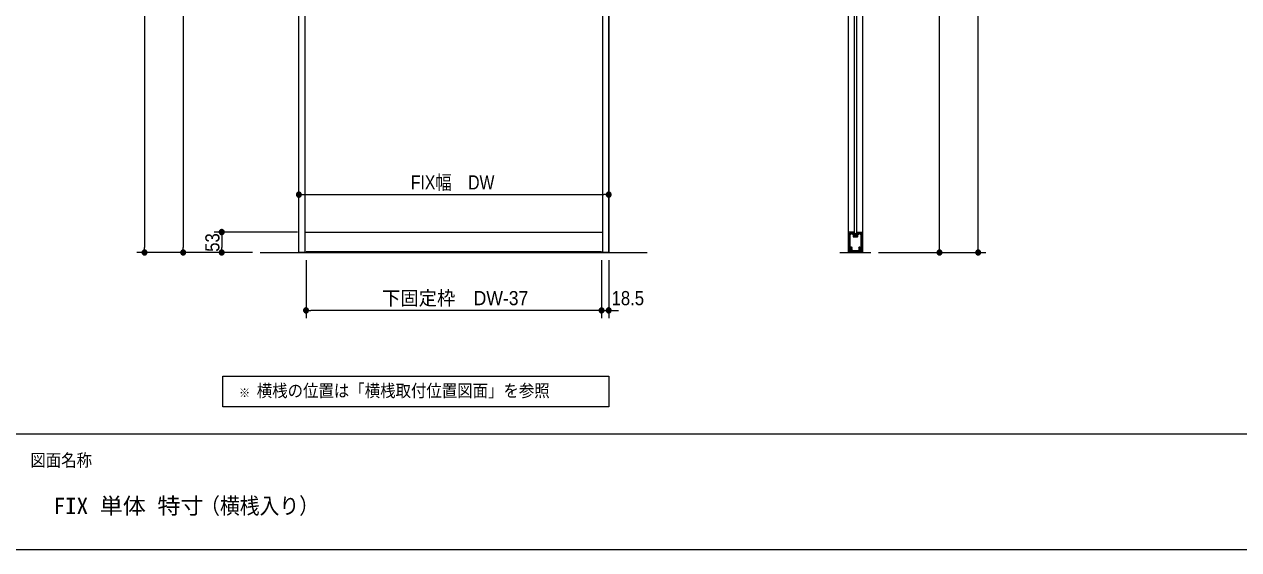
# Model space of a CAD drawing. Units: millimetres, scale not verified. Extents: x -6062 to 6062, y -3045 to 3045.
# Drawn here: x -3918 to -771, y -2770 to -1409 of the extents above; entities that cross this region are included whole.
import ezdxf
from ezdxf.enums import TextEntityAlignment as Align

# ---------------------------------------------------------------- set-up
doc = ezdxf.new("R2010")
doc.units = ezdxf.units.MM
doc.header["$LTSCALE"] = 20
for name, pattern in [('CHAIN1', [8, 5, -1, 1, -1]), ('DASHED1', [1.8, 1.2, -0.6]), ('DOUBLE_CHAIN1', [8.8, 5, -1, 0.6, -0.6, 0.6, -1])]:
    doc.linetypes.add(name, pattern=pattern)
for name, color, linetype, lineweight in [('0-0_3一般', 7, 'Continuous', 9), ('0-1_2寸法-3', 7, 'Continuous', 9), ('0-2_2寸法-1', 7, 'Continuous', 9), ('0-3_0', 7, 'Continuous', 9), ('0-4_2寸法-2', 7, 'Continuous', 9), ('0-5_1図面枠', 7, 'Continuous', 9)]:
    doc.layers.add(name, color=color, linetype=linetype, lineweight=lineweight)
doc.styles.add('ＭＳ ゴシック', font='')
doc.styles.add('ＭＳ Ｐゴシック', font='')
doc.styles.get('ＭＳ ゴシック').set_extended_font_data('MS Gothic')
doc.styles.get('ＭＳ Ｐゴシック').set_extended_font_data('MS PGothic')

# ---------------------------------------------------------------- blocks, each defined once
blk = doc.blocks.new('グループ')
at = {"layer": '0-0_3一般', "linetype": 'DOUBLE_CHAIN1'}
for p, q in [((421.9, -39029.4), (423.3, -39036)), ((516.7, -39029.4), (515.3, -39036)), ((394.3, -39138), (394.3, -39144)), ((400.3, -39144), (394.3, -39144)), ((409.5, -39037), (410.7, -39034.5)), ((410.1, -39031.9), (410.7, -39034.5)), ((420.4, -39042.1), (423.3, -39036)), ((518.2, -39042.1), (515.3, -39036)), ((528.4, -39031.9), (527.9, -39034.5)), ((529, -39037), (527.9, -39034.5)), ((538.3, -39144), (544.3, -39144)), ((544.3, -39138), (544.3, -39144))]:
    blk.add_line(p, q, dxfattribs=at)
at = {"layer": '0-0_3一般', "linetype": 'CHAIN1'}
blk.add_line((469.3, -39000), (469.3, -39150.4), dxfattribs=at)
at = {"layer": '0-0_3一般'}
for p, q in [((394.3, -39138), (394.3, -39082.7)), ((394.9, -39080.1), (409.5, -39037)), ((406.3, -39144), (400.3, -39144)), ((420.4, -39042.1), (406.3, -39084)), ((406.3, -39127.2), (406.3, -39084)), ((406.3, -39144), (465.5, -39132.4)), ((411, -39131.1), (465.5, -39120.4)), ((527.5, -39131.1), (473, -39120.4)), ((532.3, -39144), (473, -39132.4)), ((532.3, -39084), (518.2, -39042.1)), ((529, -39037), (543.7, -39080.1)), ((532.3, -39127.2), (532.3, -39084)), ((538.3, -39144), (532.3, -39144)), ((544.3, -39082.7), (544.3, -39138))]:
    blk.add_line(p, q, dxfattribs=at)
for points in [[(410.1, -39031.9), (400.5, -38986.5), (412.3, -38984), (421.9, -39029.4)], [(516.7, -39029.4), (526.3, -38984), (538, -38986.5), (528.4, -39031.9)]]:
    blk.add_lwpolyline(points, dxfattribs=at)
for centre, radius, start, end in [((402.3, -39033.5), 20, 353.33323, 11.94418), ((536.2, -39033.5), 20, 168.05582, 186.66677), ((400.3, -39082.7), 6, 167.36114, 180), ((400.3, -39138), 6, 180, 225), ((400.3, -39082.7), 6, 154.72228, 167.36114), ((400.3, -39138), 6, 225, 270), ((410.3, -39127.2), 4, 180, 230.3825), ((410.3, -39127.2), 4, 230.3825, 280.76501), ((402.3, -39033.5), 8, 334.72228, 353.33323), ((402.3, -39033.5), 8, 353.33323, 11.94418), ((402.3, -39033.5), 20, 334.72228, 353.33323), ((469.3, -39140), 20, 95.3825, 100.76501), ((469.3, -39152), 20, 95.3825, 100.76501), ((469.3, -39140), 20, 90, 95.3825), ((469.3, -39152), 20, 90, 95.3825), ((469.3, -39140), 20, 84.6175, 90), ((469.3, -39152), 20, 84.6175, 90), ((469.3, -39140), 20, 79.23499, 84.6175), ((469.3, -39152), 20, 79.23499, 84.6175), ((536.2, -39033.5), 20, 186.66677, 205.27772), ((528.3, -39127.2), 4, 259.23499, 309.6175), ((536.2, -39033.5), 8, 168.05582, 186.66677), ((536.2, -39033.5), 8, 186.66677, 205.27772), ((528.3, -39127.2), 4, 309.6175, 0), ((538.3, -39138), 6, 270, 315), ((538.3, -39138), 6, 315, 0), ((538.3, -39082.7), 6, 12.63886, 25.27772), ((538.3, -39082.7), 6, 0, 12.63886)]:
    blk.add_arc(centre, radius, start, end, dxfattribs=at)
blk = doc.blocks.new('グループ-2')
at = {"layer": '0-0_3一般'}
for p, q in [((-341.2, 7000), (1258.8, 7000)), ((-330.7, -40000), (1269.3, -40000))]:
    blk.add_line(p, q, dxfattribs=at)
blk = doc.blocks.new('グループ-5')
at = {"layer": '0-0_3一般'}
for p, q in [((109.3, 6840), (829.3, 6840)), ((109.3, -40000), (109.3, 6840)), ((829.3, 6840), (829.3, -40000)), ((829.3, -40000), (109.3, -40000))]:
    blk.add_line(p, q, dxfattribs=at)
blk = doc.blocks.new('グループ-6')
at = {"layer": '0-0_3一般', "linetype": 'DOUBLE_CHAIN1'}
for p, q in [((135.3, -38940), (129.3, -38940)), ((129.3, -38946), (129.3, -38940)), ((803.3, -38940), (809.3, -38940)), ((809.3, -38946), (809.3, -38940))]:
    blk.add_line(p, q, dxfattribs=at)
at = {"layer": '0-0_3一般'}
for p, q in [((129.3, -38946), (129.3, -39990)), ((385.3, -38940), (135.3, -38940)), ((175.3, -39005), (175.3, -39764)), ((180.3, -39000), (180.4, -39000)), ((355.3, -39000), (324.1, -39000)), ((360.3, -38994), (360.5, -38994)), ((360.3, -39005), (360.3, -39190)), ((384.3, -38950), (385.3, -38950)), ((384.3, -39166), (384.3, -38950)), ((389.3, -38940), (389.5, -38940)), ((389.3, -38946), (389.3, -38944)), ((549.3, -38946), (549.3, -38944)), ((553.3, -38940), (803.3, -38940)), ((554.3, -38950), (553.3, -38950)), ((554.3, -38950), (554.3, -39166)), ((578.3, -39005), (578.3, -39190)), ((614.4, -39000), (583.3, -39000)), ((758.1, -39000), (758.3, -39000)), ((763.3, -39764), (763.3, -39005)), ((809.3, -39990), (809.3, -38946)), ((568.3, -39200), (370.3, -39200)), ((544.3, -39176), (394.3, -39176)), ((169.3, -40000), (139.3, -40000)), ((175.3, -39816), (175.3, -39994)), ((184.1, -39770), (181.3, -39770)), ((184.1, -39810), (181.3, -39810)), ((240.3, -39955), (240.3, -39860.7)), ((280.3, -39914), (280.3, -39854.6)), ((369.3, -39920), (286.3, -39920)), ((369.3, -39920), (369.3, -39916)), ((564.3, -39910), (375.3, -39910)), ((469.3, -39954), (475.3, -39960)), ((693.3, -39960), (475.3, -39960)), ((569.3, -39920), (569.3, -39915)), ((652.3, -39920), (569.3, -39920)), ((658.3, -39914), (658.3, -39854.6)), ((698.3, -39955), (698.3, -39860.7)), ((757.3, -39770), (754.5, -39770)), ((754.5, -39810), (757.3, -39810)), ((763.3, -39994), (763.3, -39816)), ((799.3, -40000), (769.3, -40000))]:
    blk.add_line(p, q, dxfattribs=at)
blk.add_lwpolyline([(469.3, -39954), (463.3, -39960), (245.3, -39960)], dxfattribs=at)
for centre, radius, start, end in [((135.3, -38946), 6, 135, 180), ((135.3, -38946), 6, 90, 135), ((180.3, -39005), 5, 135, 180), ((180.3, -39005), 5, 90, 135), ((180.4, -39005), 5, 46.99104, 90), ((180.4, -39005), 5, 3.98208, 46.99104), ((252.3, -39000), 67, 183.98208, 201.88695), ((252.3, -39000), 67, 201.88695, 219.79182), ((252.3, -39000), 35, 124.57097, 180), ((252.3, -39000), 35, 180, 200.85806), ((252.3, -39000), 35, 200.85806, 221.71611), ((214.2, -39033.9), 16, 5.85806, 41.71611), ((252.3, -39000), 35, 69.14194, 124.57097), ((252.3, -39000), 35, 13.71292, 69.14194), ((290.3, -39033.9), 16, 138.28389, 174.14194), ((252.3, -39000), 35, 318.28389, 13.71292), ((252.3, -39000), 67, 318.28389, 337.15091), ((252.3, -39000), 67, 337.15091, 356.01792), ((324.1, -39005), 5, 133.00896, 176.01792), ((324.1, -39005), 5, 90, 133.00896), ((355.3, -39005), 5, 45, 90), ((355.3, -39005), 5, 0, 45), ((385.3, -38944), 4, 45, 90), ((385.3, -38946), 4, 270, 315), ((385.3, -38944), 4, 0, 45), ((385.3, -38946), 4, 315, 0), ((553.3, -38944), 4, 135, 180), ((553.3, -38946), 4, 180, 225), ((553.3, -38944), 4, 90, 135), ((553.3, -38946), 4, 225, 270), ((583.3, -39005), 5, 135, 180), ((583.3, -39005), 5, 90, 135), ((614.4, -39005), 5, 46.99104, 90), ((614.4, -39005), 5, 3.98208, 46.99104), ((686.3, -39000), 67, 183.98208, 201.88695), ((686.3, -39000), 67, 201.88695, 219.79182), ((686.3, -39000), 35, 124.57097, 180), ((686.3, -39000), 35, 180, 200.85806), ((686.3, -39000), 35, 200.85806, 221.71611), ((648.2, -39033.9), 16, 5.85806, 41.71611), ((686.3, -39000), 35, 69.14194, 124.57097), ((686.3, -39000), 35, 13.71292, 69.14194), ((724.3, -39033.9), 16, 138.28389, 174.14194), ((686.3, -39000), 35, 318.28389, 13.71292), ((686.3, -39000), 67, 318.28389, 337.15091), ((686.3, -39000), 67, 337.15091, 356.01792), ((758.1, -39005), 5, 133.00896, 176.01792), ((758.1, -39005), 5, 90, 133.00896), ((758.3, -39005), 5, 45, 90), ((758.3, -39005), 5, 0, 45), ((803.3, -38946), 6, 45, 90), ((803.3, -38946), 6, 0, 45), ((252.3, -39000), 67, 219.79182, 220.75396), ((252.3, -39000), 67, 219.79182, 220.75396), ((252.3, -39000), 67, 220.75396, 221.71611), ((252.3, -39000), 67, 220.75396, 221.71611), ((214.2, -39033.9), 16, 221.71611, 275.85806), ((214.2, -39033.9), 16, 275.85806, 330), ((214.2, -39033.9), 16, 330, 5.85806), ((290.3, -39033.9), 16, 174.14194, 210), ((290.3, -39033.9), 16, 210, 264.14194), ((290.3, -39033.9), 16, 264.14194, 318.28389), ((370.3, -39190), 10, 180, 225), ((370.3, -39190), 10, 225, 270), ((394.3, -39166), 10, 180, 225), ((394.3, -39166), 10, 225, 270), ((544.3, -39166), 10, 270, 315), ((544.3, -39166), 10, 315, 0), ((568.3, -39190), 10, 270, 315), ((568.3, -39190), 10, 315, 0), ((686.3, -39000), 67, 219.79182, 220.75396), ((686.3, -39000), 67, 219.79182, 220.75396), ((686.3, -39000), 67, 220.75396, 221.71611), ((686.3, -39000), 67, 220.75396, 221.71611), ((648.2, -39033.9), 16, 221.71611, 275.85806), ((648.2, -39033.9), 16, 275.85806, 330), ((648.2, -39033.9), 16, 330, 5.85806), ((724.3, -39033.9), 16, 174.14194, 210), ((724.3, -39033.9), 16, 210, 264.14194), ((724.3, -39033.9), 16, 264.14194, 318.28389), ((139.3, -39990), 10, 180, 225), ((139.3, -39990), 10, 225, 270), ((169.3, -39994), 6, 270, 315), ((169.3, -39994), 6, 315, 0), ((181.3, -39764), 6, 180, 225), ((181.3, -39816), 6, 135, 180), ((181.3, -39764), 6, 225, 270), ((181.3, -39816), 6, 90, 135), ((184.1, -39764), 6, 270, 304.56759), ((184.1, -39816), 6, 55.43241, 90), ((184.1, -39764), 6, 304.56759, 339.13518), ((184.1, -39816), 6, 20.86482, 55.43241), ((252.3, -39790), 67, 103.70953, 159.13518), ((252.3, -39790), 67, 200.86482, 228.29494), ((252.3, -39790), 67, 228.29494, 255.72505), ((252.3, -39790), 35, 114.14194, 180), ((252.3, -39790), 35, 180, 245.85806), ((234.3, -39860.7), 6, 37.86252, 75.72505), ((252.3, -39790), 67, 48.28389, 103.70953), ((252.3, -39790), 35, 48.28389, 114.14194), ((252.3, -39790), 35, 245.85806, 311.71611), ((234.3, -39860.7), 6, 0, 37.86252), ((245.3, -39955), 5, 180, 225), ((245.3, -39955), 5, 225, 270), ((286.2, -39751.9), 16, 228.28389, 264.14194), ((286.2, -39828.1), 16, 95.85806, 131.71611), ((286.3, -39854.6), 6, 148.8795, 180), ((286.3, -39914), 6, 180, 225), ((286.3, -39854.6), 6, 117.75899, 148.8795), ((286.3, -39914), 6, 225, 270), ((252.3, -39790), 67, 297.75899, 304.73755), ((286.2, -39751.9), 16, 264.14194, 300), ((286.2, -39828.1), 16, 60, 95.85806), ((252.3, -39790), 67, 304.73755, 311.71611), ((286.2, -39751.9), 16, 300, 354.14194), ((286.2, -39828.1), 16, 5.85806, 60), ((286.2, -39751.9), 16, 354.14194, 48.28389), ((286.2, -39828.1), 16, 311.71611, 5.85806), ((375.3, -39916), 6, 135, 180), ((375.3, -39916), 6, 90, 135), ((564.3, -39915), 5, 45, 90), ((564.3, -39915), 5, 0, 45), ((652.3, -39751.9), 16, 131.71611, 185.85806), ((652.3, -39828.1), 16, 174.14194, 228.28389), ((652.3, -39751.9), 16, 185.85806, 240), ((652.3, -39828.1), 16, 120, 174.14194), ((686.3, -39790), 67, 76.29047, 131.71611), ((686.3, -39790), 67, 228.28389, 235.26245), ((652.3, -39751.9), 16, 240, 275.85806), ((652.3, -39828.1), 16, 84.14194, 120), ((686.3, -39790), 67, 235.26245, 242.24101), ((652.3, -39914), 6, 270, 315), ((652.3, -39751.9), 16, 275.85806, 311.71611), ((652.3, -39828.1), 16, 48.28389, 84.14194), ((652.3, -39854.6), 6, 31.1205, 62.24101), ((652.3, -39914), 6, 315, 0), ((652.3, -39854.6), 6, 0, 31.1205), ((686.3, -39790), 35, 65.85806, 131.71611), ((686.3, -39790), 35, 228.28389, 294.14194), ((693.3, -39955), 5, 270, 315), ((693.3, -39955), 5, 315, 0), ((704.3, -39860.7), 6, 142.13748, 180), ((704.3, -39860.7), 6, 104.27495, 142.13748), ((686.3, -39790), 35, 0, 65.85806), ((686.3, -39790), 35, 294.14194, 0), ((686.3, -39790), 67, 20.86482, 76.29047), ((686.3, -39790), 67, 284.27495, 311.70506), ((686.3, -39790), 67, 311.70506, 339.13518), ((754.5, -39764), 6, 200.86482, 235.43241), ((754.5, -39816), 6, 124.56759, 159.13518), ((754.5, -39764), 6, 235.43241, 270), ((754.5, -39816), 6, 90, 124.56759), ((757.3, -39764), 6, 270, 315), ((757.3, -39816), 6, 45, 90), ((757.3, -39764), 6, 315, 0), ((757.3, -39816), 6, 0, 45), ((769.3, -39994), 6, 180, 225), ((769.3, -39994), 6, 225, 270), ((799.3, -39990), 10, 270, 315), ((799.3, -39990), 10, 315, 0)]:
    blk.add_arc(centre, radius, start, end, dxfattribs=at)
blk = doc.blocks.new('グループ-8')
at = {"layer": '0-0_3一般'}
for p, q in [((189.3, -40000), (189.3, -39964)), ((749.3, -40000), (189.3, -40000)), ((749.3, -39900), (749.3, -40000))]:
    blk.add_line(p, q, dxfattribs=at)
at = {"layer": '0-0_3一般', "linetype": 'CHAIN1'}
blk.add_line((469.3, -39949.7), (469.3, -40029.7), dxfattribs=at)
at = {"layer": '0-0_3一般'}
blk.add_lwpolyline([(749.3, -39900), (709.3, -39900), (709.3, -39964), (189.3, -39964)], dxfattribs=at)
blk = doc.blocks.new('グループ-9')
at = {"layer": '0-0_3一般'}
for p, q in [((419.3, 5960), (519.3, 5960)), ((419.3, -39120), (419.3, 5960)), ((519.3, 5960), (519.3, -39120)), ((519.3, -39120), (419.3, -39120))]:
    blk.add_line(p, q, dxfattribs=at)
blk = doc.blocks.new('グループ-11')
at = {"layer": '0-0_3一般'}
for name in ['グループ-2', 'グループ-5', 'グループ-9', 'グループ-6', 'グループ', 'グループ-8']:
    blk.add_blockref(name, (0, 0), dxfattribs=at)
blk = doc.blocks.new('_Dot')
at = {"layer": '0-3_0'}
for p, q in [((-10, 0), (-20, 0)), ((9.78, 2), (-9.78, 2)), ((7.99, 6), (-7.99, 6)), ((9.16, -3.98), (-9.16, -3.98)), ((6, -7.98), (-6, -7.98))]:
    blk.add_line(p, q, dxfattribs=at)
for points in [[(10, 0), (9.92, 1.25), (9.69, 2.49), (9.3, 3.68), (8.76, 4.82), (8.09, 5.88), (7.29, 6.85), (6.37, 7.71), (5.36, 8.44), (4.26, 9.05), (3.09, 9.51), (1.87, 9.82), (0.63, 9.98), (-0.63, 9.98), (-1.87, 9.82), (-3.09, 9.51), (-4.26, 9.05), (-5.36, 8.44), (-6.37, 7.71), (-7.29, 6.85), (-8.09, 5.88), (-8.76, 4.82), (-9.3, 3.68), (-9.69, 2.49), (-9.92, 1.25), (-10, 0), (0, 0)], [(-10, 0), (-9.92, -1.25), (-9.69, -2.49), (-9.3, -3.68), (-8.76, -4.82), (-8.09, -5.88), (-7.29, -6.85), (-6.37, -7.71), (-5.36, -8.44), (-4.26, -9.05), (-3.09, -9.51), (-1.87, -9.82), (-0.63, -9.98), (0.63, -9.98), (1.87, -9.82), (3.09, -9.51), (4.26, -9.05), (5.36, -8.44), (6.37, -7.71), (7.29, -6.85), (8.09, -5.88), (8.76, -4.82), (9.3, -3.68), (9.69, -2.49), (9.92, -1.25), (10, 0), (0, 0)]]:
    blk.add_lwpolyline(points, close=True, dxfattribs=at)
blk = doc.blocks.new('グループ-28')
at = {"layer": '0-0_3一般', "linetype": 'DASHED1'}
for p, q in [((-28010, -39970), (-28010, -40000)), ((-12690, -39970), (-28010, -39970)), ((-28010, -40000), (-12690, -40000)), ((-12690, -40000), (-12690, -39970))]:
    blk.add_line(p, q, dxfattribs=at)
blk = doc.blocks.new('グループ-29')
at = {"layer": '0-0_3一般'}
for p, q in [((-28040, 6280), (-28040, 7000)), ((-28040, 7000), (-12680, 7000)), ((-12680, 7000), (-12680, 6280)), ((-12680, 6280), (-28040, 6280))]:
    blk.add_line(p, q, dxfattribs=at)
blk = doc.blocks.new('グループ-30')
at = {"layer": '0-0_3一般'}
for p, q in [((-28380, 6840), (-28040, 6840)), ((-28380, -40000), (-28380, 6840)), ((-28060, -40000), (-28060, 6840)), ((-12680, 6840), (-12320, 6840)), ((-12640, 6840), (-12640, -40000)), ((-12320, 6840), (-12320, -40000)), ((-28060, 5780), (-12640, 5780)), ((-28060, -38940), (-12640, -38940)), ((-12320, -40000), (-28382, -40000))]:
    blk.add_line(p, q, dxfattribs=at)
at = {"layer": '0-0_3一般', "linetype": 'DASHED1'}
blk.add_line((-28040, 6840), (-12680, 6840), dxfattribs=at)
blk = doc.blocks.new('グループ-31')
at = {"layer": '0-0_3一般'}
for p, q in [((-30380, 7000), (-10320, 7000)), ((-12320, -40000), (-12320, 7000)), ((-30380, -40000), (-10320, -40000))]:
    blk.add_line(p, q, dxfattribs=at)
blk = doc.blocks.new('グループ-32')
at = {"layer": '0-0_3一般'}
for p, q in [((-28060, -24120), (-12640, -24120)), ((-28060, -24440), (-28060, -24120)), ((-12640, -24440), (-28060, -24440)), ((-12640, -24120), (-12640, -24440))]:
    blk.add_line(p, q, dxfattribs=at)
blk.add_lwpolyline([(-12640, -9520), (-28060, -9520), (-28060, -9200), (-12640, -9200)], close=True, dxfattribs=at)
for name in ['グループ-31', 'グループ-29', 'グループ-30', 'グループ-28']:
    blk.add_blockref(name, (0, 0), dxfattribs=at)
blk = doc.blocks.new('グループ-50')
at = {"layer": '0-5_1図面枠'}
blk.add_line((-80000, -49400), (80000, -49400), dxfattribs=at)
blk.add_lwpolyline([(-80000, 55400), (80000, 55400), (80000, -55400), (-80000, -55400)], close=True, dxfattribs=at)
blk = doc.blocks.new('図面枠')
at = {"layer": '0-5_1図面枠'}
blk.add_blockref('グループ-50', (0, 0), dxfattribs=at)
at = {"layer": '0-5_1図面枠', "style": 'ＭＳ ゴシック', "width": 0.9}
blk.add_text('図面名称', height=650.9, dxfattribs=at).set_placement((-42300.1, -51283.9), align=Align.BOTTOM_LEFT)

msp = doc.modelspace()

# ---------------------------------------------------------------- linework, layer by layer
at = {"layer": '0-1_2寸法-3'}
msp.add_lwpolyline([(-3403.5, -2320), (-2403.5, -2320), (-2403.5, -2400), (-3403.5, -2400)], close=True, dxfattribs=at)
at = {"layer": '0-2_2寸法-1'}
for p, q in [((-3606.5, 337.29), (-3606.5, -1987.29)), ((-3506.5, 329.29), (-3506.5, -1987.29)), ((-1546.04, -1987.29), (-1546.04, 329.29)), ((-1446.04, -1987.29), (-1446.04, 337.29)), ((-3206.5, -1830), (-3206.3, -1830)), ((-3193.79, -1850), (-2416.21, -1850)), ((-2403.5, -1830), (-2403.3, -1830)), ((-3210.5, -1947), (-3426.5, -1947)), ((-3406.5, -1959.71), (-3406.5, -1987.29)), ((-3526.5, -2000), (-3626.5, -2000)), ((-3426.5, -2000), (-3526.5, -2000)), ((-3326.5, -2000), (-3426.5, -2000)), ((-1704.04, -2000), (-1526.04, -2000)), ((-1526.04, -2000), (-1426.04, -2000)), ((-3188, -2020), (-3188, -2170)), ((-2422, -2020), (-2422, -2170)), ((-2434.71, -2150), (-3175.29, -2150))]:
    msp.add_line(p, q, dxfattribs=at)
at = {"layer": '0-4_2寸法-2'}
for p, q in [((-2422, -2020), (-2422, -2170)), ((-2403.5, -2020), (-2403.5, -2170)), ((-2434.71, -2150), (-2447.42, -2150)), ((-2422, -2150), (-2403.5, -2150)), ((-2390.79, -2150), (-2378.08, -2150))]:
    msp.add_line(p, q, dxfattribs=at)

# ---------------------------------------------------------------- block references
at = {"layer": '0-0_3一般', "xscale": 0.05, "yscale": 0.05}
for name in ['グループ-32', 'グループ-11']:
    msp.add_blockref(name, (-1787.5, 0), dxfattribs=at)
at = {"layer": '0-2_2寸法-1', "xscale": 0.6356201, "yscale": 0.6356201}
for p, rotation in [((-3206.5, -1850), 180), ((-3406.5, -1947), 90), ((-3606.5, -2000), 270), ((-3506.5, -2000), 270), ((-3406.5, -2000), 270), ((-1546.04, -2000), 270), ((-1446.04, -2000), 270), ((-3188, -2150), 180)]:
    msp.add_blockref('_Dot', p, dxfattribs=dict(at, rotation=rotation))
for p in [(-2403.5, -1850), (-2422, -2150)]:
    msp.add_blockref('_Dot', p, dxfattribs=at)
at = {"layer": '0-4_2寸法-2', "xscale": 0.6356201, "yscale": 0.6356201}
msp.add_blockref('_Dot', (-2422, -2150), dxfattribs=at)
at = {"layer": '0-4_2寸法-2', "xscale": 0.6356201, "yscale": 0.6356201, "rotation": 180}
msp.add_blockref('_Dot', (-2403.5, -2150), dxfattribs=at)
at = {"layer": '0-5_1図面枠', "xscale": 0.05, "yscale": 0.05}
msp.add_blockref('図面枠', (-1787.5, 0), dxfattribs=at)

# ---------------------------------------------------------------- texts
at = {"layer": '0-1_2寸法-3', "style": 'ＭＳ ゴシック', "width": 0.9}
for s, height, p in [('※', 23.31, (-3361.52, -2382.25)), ('横桟の位置は「横桟取付位置図面」を参照', 32.55, (-3315.68, -2384.03))]:
    msp.add_text(s, height=height, dxfattribs=at).set_placement(p, align=Align.BOTTOM_LEFT)
at = {"layer": '0-2_2寸法-1', "style": 'ＭＳ Ｐゴシック'}
for s, height, width, p in [('FIX幅\u3000DW', 36.69, 0.85, (-2916.27, -1847.65)), ('下固定枠\u3000DW-37', 36.66, 0.95, (-2991.08, -2147.47))]:
    msp.add_text(s, height=height, dxfattribs=dict(at, width=width)).set_placement(p, align=Align.BOTTOM_LEFT)
at = {"layer": '0-2_2寸法-1', "style": 'ＭＳ Ｐゴシック', "width": 0.9}
msp.add_text('53', height=36.66, rotation=90, dxfattribs=at).set_placement((-3401.44, -1998.09), align=Align.BOTTOM_LEFT)
at = {"layer": '0-4_2寸法-2', "style": 'ＭＳ Ｐゴシック', "width": 0.9}
msp.add_text('18.5', height=36.69, dxfattribs=at).set_placement((-2395.96, -2147.52), align=Align.BOTTOM_LEFT)
at = {"layer": '0-5_1図面枠', "style": 'ＭＳ ゴシック'}
for s, width, p in [('FIX 単体 特寸', 1.05, (-3842.46, -2689.89)), ('（横桟入り）', 0.9, (-3462.52, -2689.89))]:
    msp.add_text(s, height=41.84, dxfattribs=dict(at, width=width)).set_placement(p, align=Align.BOTTOM_LEFT)

doc.saveas('drawing.dxf')
